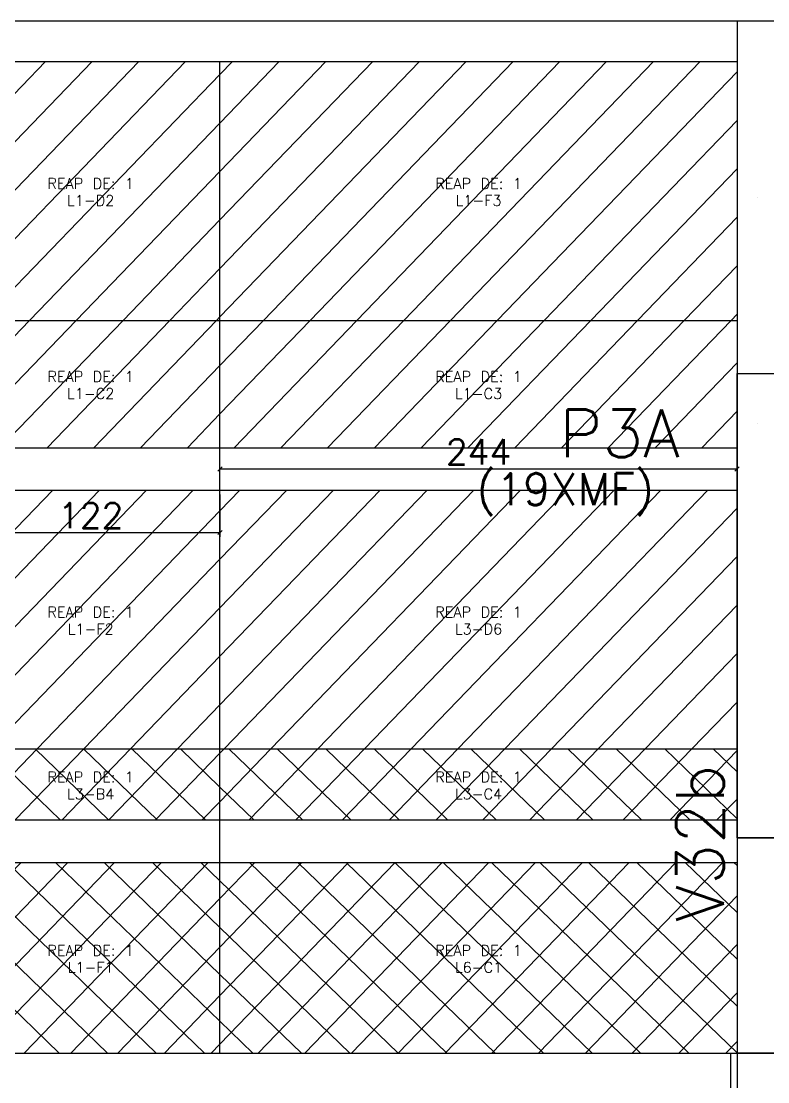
# Model space of a CAD drawing. Extents: x -40810 to 33675, y -2018 to 21213.
# Drawn here: x 15360.4 to 15712.7, y 15351.3 to 15851.3 of the extents above; entities that cross this region are included whole.
import ezdxf
from ezdxf.enums import TextEntityAlignment as Align

# ---------------------------------------------------------------- set-up
doc = ezdxf.new("R2010")
doc.units = 0
doc.layers.get('0').update_dxf_attribs({"color": 1, "lineweight": 9})
for name, color, linetype in [('1', 5, 'Continuous'), ('12', 3, 'Continuous'), ('242', 3, 'Continuous'), ('3', 2, 'Continuous'), ('30', 15, 'Continuous'), ('4', 2, 'Continuous'), ('8', 5, 'Continuous'), ('9', 3, 'Continuous'), ('NOMENCLATURA', 7, 'Continuous'), ('P-NOTAS', 7, 'Continuous'), ('Painéis', 255, 'Continuous')]:
    doc.layers.add(name, color=color, linetype=linetype)
doc.layers.add('REAPROVEITAMENTO', color=251, linetype='Continuous', lineweight=9)
doc.styles.add('Romans', font='romans.shx', dxfattribs={"height": 12})
doc.styles.get("Standard").update_dxf_attribs({"font": 'romans.shx', "width": 0.8})
doc.styles.add('standart', font='txt.shx')
doc.dimstyles.new('cotas', dxfattribs={"dimtxt": 9, "dimasz": 2, "dimexe": 2, "dimexo": 2, "dimgap": 2, "dimtad": 1, "dimdec": 1, "dimzin": 12, "dimdsep": 46, "dimtxsty": 'Romans', "dimblk": 'OBLIQUE', "dimcen": 9, "dimclrd": 4, "dimclre": 4, "dimclrt": 240, "dimaunit": 1, "dimadec": 8, "dimazin": 3, "dimtfac": 1, "dimtdec": 1, "dimtix": 1, "dimtmove": 0, "dimatfit": 2, "dimldrblk": 'OBLIQUE', "dimfxl": 1, "dimtolj": 1, "dimtzin": 0, "dimlwd": -1, "dimlwe": -1, "dimarcsym": 0})
pattern_1 = [(46, (-222.171, -201.545), (-11.419519, 11.027702), [])]
pattern_2 = [(46, (-222.171, -201.545), (-11.419519, 11.027702), []), (136, (-222.171, -201.545), (-11.027702, -11.419519), [])]

# ---------------------------------------------------------------- blocks, each defined once
blk = doc.blocks.new('_Oblique')
at = {"color": 0, "linetype": 'ByBlock', "lineweight": -2}
blk.add_line((-0.5, -0.5), (0.5, 0.5), dxfattribs=at)
blk = doc.blocks.new('*D3879')
at = {"layer": 'Defpoints', "color": 0, "linetype": 'Continuous', "ltscale": 30, "transparency": 16777216}
for p in [(15332.19, 15630.21), (15454.19, 15630.21), (15454.19, 15610.21)]:
    blk.add_point(p, dxfattribs=at)
at = {"layer": 'P-NOTAS', "color": 4, "linetype": 'Continuous', "ltscale": 30, "transparency": 16777216}
for p, q in [((15332.19, 15628.21), (15332.19, 15608.21)), ((15454.19, 15628.21), (15454.19, 15608.21)), ((15332.19, 15610.21), (15454.19, 15610.21))]:
    blk.add_line(p, q, dxfattribs=at)
at = {"layer": 'P-NOTAS', "color": 4, "linetype": 'Continuous', "ltscale": 30, "transparency": 16777216, "xscale": 2, "yscale": 2, "zscale": 2, "rotation": 180}
blk.add_blockref('_Oblique', (15332.19, 15610.21), dxfattribs=at)
at = {"layer": 'P-NOTAS', "color": 4, "linetype": 'Continuous', "ltscale": 30, "transparency": 16777216, "xscale": 2, "yscale": 2, "zscale": 2}
blk.add_blockref('_Oblique', (15454.19, 15610.21), dxfattribs=at)
at = {"layer": 'P-NOTAS', "color": 240, "linetype": 'Continuous', "ltscale": 30, "transparency": 16777216, "insert": (15393.19, 15618.21), "char_height": 12, "attachment_point": 5, "style": 'Romans'}
blk.add_mtext('\\A1;122', dxfattribs=at)
blk = doc.blocks.new('*D3880')
at = {"layer": 'Defpoints', "color": 0, "linetype": 'Continuous', "ltscale": 30, "transparency": 16777216}
for p in [(15698.19, 15640.21), (15454.19, 15630.21), (15698.19, 15630.21)]:
    blk.add_point(p, dxfattribs=at)
at = {"layer": 'P-NOTAS', "color": 4, "linetype": 'Continuous', "ltscale": 30, "transparency": 16777216}
for p, q in [((15454.19, 15632.21), (15454.19, 15642.21)), ((15454.19, 15640.21), (15698.19, 15640.21)), ((15698.19, 15632.21), (15698.19, 15642.21))]:
    blk.add_line(p, q, dxfattribs=at)
at = {"layer": 'P-NOTAS', "color": 4, "linetype": 'Continuous', "ltscale": 30, "transparency": 16777216, "xscale": 2, "yscale": 2, "zscale": 2, "rotation": 180}
blk.add_blockref('_Oblique', (15454.19, 15640.21), dxfattribs=at)
at = {"layer": 'P-NOTAS', "color": 4, "linetype": 'Continuous', "ltscale": 30, "transparency": 16777216, "xscale": 2, "yscale": 2, "zscale": 2}
blk.add_blockref('_Oblique', (15698.19, 15640.21), dxfattribs=at)
at = {"layer": 'P-NOTAS', "color": 240, "linetype": 'Continuous', "ltscale": 30, "transparency": 16777216, "insert": (15576.19, 15648.21), "char_height": 12, "attachment_point": 5, "style": 'Romans'}
blk.add_mtext('\\A1;244', dxfattribs=at)
blk = doc.blocks.new('*D6417')
at = {"layer": 'Defpoints', "color": 0, "ltscale": 30, "transparency": 16777216}
for p in [(15332.19, 15630.21), (15454.19, 15630.21), (15454.19, 15610.21)]:
    blk.add_point(p, dxfattribs=at)
at = {"layer": 'P-NOTAS', "color": 4, "ltscale": 30, "transparency": 16777216}
for p, q in [((15332.19, 15628.21), (15332.19, 15608.21)), ((15454.19, 15628.21), (15454.19, 15608.21)), ((15332.19, 15610.21), (15454.19, 15610.21))]:
    blk.add_line(p, q, dxfattribs=at)
at = {"layer": 'P-NOTAS', "color": 4, "ltscale": 30, "transparency": 16777216, "xscale": 2, "yscale": 2, "zscale": 2, "rotation": 180}
blk.add_blockref('_Oblique', (15332.19, 15610.21), dxfattribs=at)
at = {"layer": 'P-NOTAS', "color": 4, "ltscale": 30, "transparency": 16777216, "xscale": 2, "yscale": 2, "zscale": 2}
blk.add_blockref('_Oblique', (15454.19, 15610.21), dxfattribs=at)
at = {"layer": 'P-NOTAS', "color": 240, "ltscale": 30, "transparency": 16777216, "insert": (15393.19, 15618.21), "char_height": 12, "attachment_point": 5, "style": 'Romans'}
blk.add_mtext('\\A1;122', dxfattribs=at)
blk = doc.blocks.new('*D6418')
at = {"layer": 'Defpoints', "color": 0, "ltscale": 30, "transparency": 16777216}
for p in [(15698.19, 15640.21), (15454.19, 15630.21), (15698.19, 15630.21)]:
    blk.add_point(p, dxfattribs=at)
at = {"layer": 'P-NOTAS', "color": 4, "ltscale": 30, "transparency": 16777216}
for p, q in [((15454.19, 15632.21), (15454.19, 15642.21)), ((15454.19, 15640.21), (15698.19, 15640.21)), ((15698.19, 15632.21), (15698.19, 15642.21))]:
    blk.add_line(p, q, dxfattribs=at)
at = {"layer": 'P-NOTAS', "color": 4, "ltscale": 30, "transparency": 16777216, "xscale": 2, "yscale": 2, "zscale": 2, "rotation": 180}
blk.add_blockref('_Oblique', (15454.19, 15640.21), dxfattribs=at)
at = {"layer": 'P-NOTAS', "color": 4, "ltscale": 30, "transparency": 16777216, "xscale": 2, "yscale": 2, "zscale": 2}
blk.add_blockref('_Oblique', (15698.19, 15640.21), dxfattribs=at)
at = {"layer": 'P-NOTAS', "color": 240, "ltscale": 30, "transparency": 16777216, "insert": (15576.19, 15648.21), "char_height": 12, "attachment_point": 5, "style": 'Romans'}
blk.add_mtext('\\A1;244', dxfattribs=at)

msp = doc.modelspace()

# ---------------------------------------------------------------- hatches: boundary and pattern name
at = {"layer": 'REAPROVEITAMENTO', "linetype": 'Continuous', "ltscale": 30, "true_color": 0xf8d731, "transparency": 33554687}
h = msp.add_hatch(dxfattribs=at)
h.set_pattern_fill('ANSI31', color=40, scale=5, angle=1)
h.set_pattern_definition(pattern_1)
h.paths.add_polyline_path([(15454.186, 15832.21), (15332.186, 15832.21), (15332.186, 15710.21), (15454.186, 15710.21)])
at = {"layer": 'REAPROVEITAMENTO', "ltscale": 30, "transparency": 33554687}
h = msp.add_hatch(dxfattribs=at)
h.set_pattern_fill('ANSI31', color=0, scale=5, angle=1)
h.set_pattern_definition(pattern_1)
h.paths.add_polyline_path([(15454.186, 15832.21), (15332.186, 15832.21), (15332.186, 15710.21), (15454.186, 15710.21)])
h = msp.add_hatch(dxfattribs=at)
h.set_pattern_fill('ANSI31', color=0, scale=5, angle=1)
h.set_pattern_definition(pattern_1)
h.paths.add_polyline_path([(15454.186, 15832.21), (15332.186, 15832.21), (15332.186, 15710.21), (15454.186, 15710.21)])
at = {"layer": 'REAPROVEITAMENTO', "linetype": 'Continuous', "ltscale": 30, "true_color": 0xf8d731, "transparency": 33554687}
h = msp.add_hatch(dxfattribs=at)
h.set_pattern_fill('ANSI31', color=40, scale=5, angle=1)
h.set_pattern_definition(pattern_1)
h.paths.add_polyline_path([(15698.157, 15832.21), (15454.186, 15832.21), (15454.186, 15710.21), (15698.157, 15710.21)])
at = {"layer": 'REAPROVEITAMENTO', "ltscale": 30, "transparency": 33554687}
h = msp.add_hatch(dxfattribs=at)
h.set_pattern_fill('ANSI31', color=0, scale=5, angle=1)
h.set_pattern_definition(pattern_1)
h.paths.add_polyline_path([(15698.157, 15832.21), (15454.186, 15832.21), (15454.186, 15710.21), (15698.157, 15710.21)])
h.paths.add_polyline_path([(15564.103, 15762.964), (15588.269, 15762.964), (15588.269, 15770.464), (15564.103, 15770.464)], flags=24)
h.paths.add_polyline_path([(15553.269, 15770.964), (15599.103, 15770.964), (15599.103, 15778.464), (15553.269, 15778.464)], flags=24)
h = msp.add_hatch(dxfattribs=at)
h.set_pattern_fill('ANSI31', color=0, scale=5, angle=1)
h.set_pattern_definition(pattern_1)
h.paths.add_polyline_path([(15698.157, 15832.21), (15454.186, 15832.21), (15454.186, 15710.21), (15698.157, 15710.21)])
h.paths.add_polyline_path([(15564.103, 15762.964), (15588.269, 15762.964), (15588.269, 15770.464), (15564.103, 15770.464)], flags=24)
h.paths.add_polyline_path([(15553.269, 15770.964), (15599.103, 15770.964), (15599.103, 15778.464), (15553.269, 15778.464)], flags=24)
h.paths.add_polyline_path([(15564.103, 15762.964), (15588.269, 15762.964), (15588.269, 15770.464), (15564.103, 15770.464)], flags=24)
h.paths.add_polyline_path([(15553.269, 15770.964), (15599.103, 15770.964), (15599.103, 15778.464), (15553.269, 15778.464)], flags=24)
at = {"layer": 'REAPROVEITAMENTO', "linetype": 'Continuous', "ltscale": 30, "true_color": 0xf8d731, "transparency": 33554687}
h = msp.add_hatch(dxfattribs=at)
h.set_pattern_fill('ANSI31', color=40, scale=5, angle=1)
h.set_pattern_definition(pattern_1)
h.paths.add_polyline_path([(15454.186, 15710.21), (15332.186, 15710.21), (15332.186, 15650.21), (15454.186, 15650.21)])
h.paths.add_polyline_path([(15304.012, 15646.138), (15338.512, 15646.138), (15338.512, 15677.638), (15304.012, 15677.638)], flags=9)
at = {"layer": 'REAPROVEITAMENTO', "ltscale": 30, "transparency": 33554687}
h = msp.add_hatch(dxfattribs=at)
h.set_pattern_fill('ANSI31', color=0, scale=5, angle=1)
h.set_pattern_definition(pattern_1)
h.paths.add_polyline_path([(15454.186, 15710.21), (15332.186, 15710.21), (15332.186, 15650.21), (15454.186, 15650.21)])
h.paths.add_polyline_path([(15381.103, 15671.964), (15405.269, 15671.964), (15405.269, 15679.464), (15381.103, 15679.464)], flags=24)
h.paths.add_polyline_path([(15370.269, 15679.964), (15416.103, 15679.964), (15416.103, 15687.464), (15370.269, 15687.464)], flags=24)
h.paths.add_polyline_path([(15304.012, 15646.138), (15338.512, 15646.138), (15338.512, 15677.638), (15304.012, 15677.638)], flags=9)
h = msp.add_hatch(dxfattribs=at)
h.set_pattern_fill('ANSI31', color=0, scale=5, angle=1)
h.set_pattern_definition(pattern_1)
h.paths.add_polyline_path([(15454.186, 15710.21), (15332.186, 15710.21), (15332.186, 15650.21), (15454.186, 15650.21)])
h.paths.add_polyline_path([(15381.103, 15671.964), (15405.269, 15671.964), (15405.269, 15679.464), (15381.103, 15679.464)], flags=24)
h.paths.add_polyline_path([(15370.269, 15679.964), (15416.103, 15679.964), (15416.103, 15687.464), (15370.269, 15687.464)], flags=24)
h.paths.add_polyline_path([(15381.103, 15671.964), (15405.269, 15671.964), (15405.269, 15679.464), (15381.103, 15679.464)], flags=24)
h.paths.add_polyline_path([(15370.269, 15679.964), (15416.103, 15679.964), (15416.103, 15687.464), (15370.269, 15687.464)], flags=24)
h.paths.add_polyline_path([(15304.012, 15646.138), (15338.512, 15646.138), (15338.512, 15677.638), (15304.012, 15677.638)], flags=9)
at = {"layer": 'REAPROVEITAMENTO', "linetype": 'Continuous', "ltscale": 30, "true_color": 0xf8d731, "transparency": 33554687}
h = msp.add_hatch(dxfattribs=at)
h.set_pattern_fill('ANSI31', color=40, scale=5, angle=1)
h.set_pattern_definition(pattern_1)
h.paths.add_polyline_path([(15698.157, 15685.26), (15698.157, 15710.21), (15454.186, 15710.21), (15454.186, 15650.21), (15698.157, 15650.21)])
at = {"layer": 'REAPROVEITAMENTO', "ltscale": 30, "transparency": 33554687}
h = msp.add_hatch(dxfattribs=at)
h.set_pattern_fill('ANSI31', color=0, scale=5, angle=1)
h.set_pattern_definition(pattern_1)
h.paths.add_polyline_path([(15698.157, 15685.26), (15698.157, 15710.21), (15454.186, 15710.21), (15454.186, 15650.21), (15698.157, 15650.21)])
h = msp.add_hatch(dxfattribs=at)
h.set_pattern_fill('ANSI31', color=0, scale=5, angle=1)
h.set_pattern_definition(pattern_1)
h.paths.add_polyline_path([(15698.157, 15685.26), (15698.157, 15710.21), (15454.186, 15710.21), (15454.186, 15650.21), (15698.157, 15650.21)])
at = {"layer": 'REAPROVEITAMENTO', "linetype": 'Continuous', "ltscale": 30, "true_color": 0xf8d731, "transparency": 33554687}
h = msp.add_hatch(dxfattribs=at)
h.set_pattern_fill('ANSI31', color=40, scale=5, angle=1)
h.set_pattern_definition(pattern_1)
h.paths.add_polyline_path([(15698.157, 15630.21), (15454.186, 15630.21), (15454.186, 15508.21), (15698.157, 15508.21)])
h.paths.add_polyline_path([(15572.492, 15612.435), (15671.063, 15612.435), (15671.063, 15646.72), (15572.492, 15646.72)], flags=9)
at = {"layer": 'REAPROVEITAMENTO', "ltscale": 30, "transparency": 33554687}
h = msp.add_hatch(dxfattribs=at)
h.set_pattern_fill('ANSI31', color=0, scale=5, angle=1)
h.set_pattern_definition(pattern_1)
h.paths.add_polyline_path([(15698.157, 15630.21), (15454.186, 15630.21), (15454.186, 15508.21), (15698.157, 15508.21)])
h.paths.add_polyline_path([(15563.269, 15560.964), (15589.103, 15560.964), (15589.103, 15568.464), (15563.269, 15568.464)], flags=24)
h.paths.add_polyline_path([(15553.269, 15568.964), (15599.103, 15568.964), (15599.103, 15576.464), (15553.269, 15576.464)], flags=24)
h.paths.add_polyline_path([(15572.492, 15612.435), (15671.063, 15612.435), (15671.063, 15646.72), (15572.492, 15646.72)], flags=9)
h = msp.add_hatch(dxfattribs=at)
h.set_pattern_fill('ANSI31', color=0, scale=5, angle=1)
h.set_pattern_definition(pattern_1)
h.paths.add_polyline_path([(15698.157, 15630.21), (15454.186, 15630.21), (15454.186, 15508.21), (15698.157, 15508.21)])
h.paths.add_polyline_path([(15563.269, 15560.964), (15589.103, 15560.964), (15589.103, 15568.464), (15563.269, 15568.464)], flags=24)
h.paths.add_polyline_path([(15553.269, 15568.964), (15599.103, 15568.964), (15599.103, 15576.464), (15553.269, 15576.464)], flags=24)
h.paths.add_polyline_path([(15563.269, 15560.964), (15589.103, 15560.964), (15589.103, 15568.464), (15563.269, 15568.464)], flags=24)
h.paths.add_polyline_path([(15553.269, 15568.964), (15599.103, 15568.964), (15599.103, 15576.464), (15553.269, 15576.464)], flags=24)
h.paths.add_polyline_path([(15572.492, 15612.435), (15671.063, 15612.435), (15671.063, 15646.72), (15572.492, 15646.72)], flags=9)
at = {"layer": 'REAPROVEITAMENTO', "linetype": 'Continuous', "ltscale": 30, "true_color": 0xf8d731, "transparency": 33554687}
h = msp.add_hatch(dxfattribs=at)
h.set_pattern_fill('ANSI31', color=40, scale=5, angle=1)
h.set_pattern_definition(pattern_1)
h.paths.add_polyline_path([(15454.186, 15630.21), (15332.186, 15630.21), (15332.186, 15508.21), (15454.186, 15508.21)])
at = {"layer": 'REAPROVEITAMENTO', "ltscale": 30, "transparency": 33554687}
h = msp.add_hatch(dxfattribs=at)
h.set_pattern_fill('ANSI31', color=0, scale=5, angle=1)
h.set_pattern_definition(pattern_1)
h.paths.add_polyline_path([(15454.186, 15630.21), (15332.186, 15630.21), (15332.186, 15508.21), (15454.186, 15508.21)])
h = msp.add_hatch(dxfattribs=at)
h.set_pattern_fill('ANSI31', color=0, scale=5, angle=1)
h.set_pattern_definition(pattern_1)
h.paths.add_polyline_path([(15454.186, 15630.21), (15332.186, 15630.21), (15332.186, 15508.21), (15454.186, 15508.21)])
at = {"layer": 'REAPROVEITAMENTO', "linetype": 'Continuous', "ltscale": 30, "true_color": 0xf8d731, "transparency": 33554687}
h = msp.add_hatch(dxfattribs=at)
h.set_pattern_fill('ANSI37', color=40, scale=5, angle=1)
h.set_pattern_definition(pattern_2)
h.paths.add_polyline_path([(15454.186, 15508.21), (15332.186, 15508.21), (15332.186, 15474.71), (15454.186, 15474.71)])
at = {"layer": 'REAPROVEITAMENTO', "ltscale": 30, "transparency": 33554687}
h = msp.add_hatch(dxfattribs=at)
h.set_pattern_fill('ANSI37', color=0, scale=5, angle=1)
h.set_pattern_definition(pattern_2)
h.paths.add_polyline_path([(15454.186, 15508.21), (15332.186, 15508.21), (15332.186, 15474.71), (15454.186, 15474.71)])
h.paths.add_polyline_path([(15380.269, 15483.214), (15406.103, 15483.214), (15406.103, 15490.714), (15380.269, 15490.714)], flags=24)
h.paths.add_polyline_path([(15370.269, 15491.214), (15416.103, 15491.214), (15416.103, 15498.714), (15370.269, 15498.714)], flags=24)
h = msp.add_hatch(dxfattribs=at)
h.set_pattern_fill('ANSI37', color=0, scale=5, angle=1)
h.set_pattern_definition(pattern_2)
h.paths.add_polyline_path([(15454.186, 15508.21), (15332.186, 15508.21), (15332.186, 15474.71), (15454.186, 15474.71)])
h.paths.add_polyline_path([(15380.269, 15483.214), (15406.103, 15483.214), (15406.103, 15490.714), (15380.269, 15490.714)], flags=24)
h.paths.add_polyline_path([(15370.269, 15491.214), (15416.103, 15491.214), (15416.103, 15498.714), (15370.269, 15498.714)], flags=24)
h.paths.add_polyline_path([(15380.269, 15483.214), (15406.103, 15483.214), (15406.103, 15490.714), (15380.269, 15490.714)], flags=24)
h.paths.add_polyline_path([(15370.269, 15491.214), (15416.103, 15491.214), (15416.103, 15498.714), (15370.269, 15498.714)], flags=24)
at = {"layer": 'REAPROVEITAMENTO', "linetype": 'Continuous', "ltscale": 30, "true_color": 0xf8d731, "transparency": 33554687}
h = msp.add_hatch(dxfattribs=at)
h.set_pattern_fill('ANSI37', color=40, scale=5, angle=1)
h.set_pattern_definition(pattern_2)
h.paths.add_polyline_path([(15698.157, 15508.21), (15454.186, 15508.21), (15454.186, 15474.71), (15698.157, 15474.71)])
at = {"layer": 'REAPROVEITAMENTO', "ltscale": 30, "transparency": 33554687}
h = msp.add_hatch(dxfattribs=at)
h.set_pattern_fill('ANSI37', color=0, scale=5, angle=1)
h.set_pattern_definition(pattern_2)
h.paths.add_polyline_path([(15698.157, 15508.21), (15454.186, 15508.21), (15454.186, 15474.71), (15698.157, 15474.71)])
h = msp.add_hatch(dxfattribs=at)
h.set_pattern_fill('ANSI37', color=0, scale=5, angle=1)
h.set_pattern_definition(pattern_2)
h.paths.add_polyline_path([(15698.157, 15508.21), (15454.186, 15508.21), (15454.186, 15474.71), (15698.157, 15474.71)])
at = {"layer": 'REAPROVEITAMENTO', "linetype": 'Continuous', "ltscale": 30, "true_color": 0xf8d731, "transparency": 33554687}
h = msp.add_hatch(dxfattribs=at)
h.set_pattern_fill('ANSI37', color=40, scale=5, angle=1)
h.set_pattern_definition(pattern_2)
h.paths.add_polyline_path([(15454.186, 15454.71), (15332.186, 15454.71), (15332.186, 15364.796), (15454.186, 15364.796)])
at = {"layer": 'REAPROVEITAMENTO', "ltscale": 30, "transparency": 33554687}
h = msp.add_hatch(dxfattribs=at)
h.set_pattern_fill('ANSI37', color=0, scale=5, angle=1)
h.set_pattern_definition(pattern_2)
h.paths.add_polyline_path([(15454.186, 15454.71), (15332.186, 15454.71), (15332.186, 15364.796), (15454.186, 15364.796)])
h.paths.add_polyline_path([(15381.936, 15401.482), (15404.436, 15401.482), (15404.436, 15408.982), (15381.936, 15408.982)], flags=24)
h.paths.add_polyline_path([(15370.269, 15409.482), (15416.103, 15409.482), (15416.103, 15416.982), (15370.269, 15416.982)], flags=24)
h = msp.add_hatch(dxfattribs=at)
h.set_pattern_fill('ANSI37', color=0, scale=5, angle=1)
h.set_pattern_definition(pattern_2)
h.paths.add_polyline_path([(15454.186, 15454.71), (15332.186, 15454.71), (15332.186, 15364.796), (15454.186, 15364.796)])
h.paths.add_polyline_path([(15381.936, 15401.482), (15404.436, 15401.482), (15404.436, 15408.982), (15381.936, 15408.982)], flags=24)
h.paths.add_polyline_path([(15370.269, 15409.482), (15416.103, 15409.482), (15416.103, 15416.982), (15370.269, 15416.982)], flags=24)
h.paths.add_polyline_path([(15381.936, 15401.482), (15404.436, 15401.482), (15404.436, 15408.982), (15381.936, 15408.982)], flags=24)
h.paths.add_polyline_path([(15370.269, 15409.482), (15416.103, 15409.482), (15416.103, 15416.982), (15370.269, 15416.982)], flags=24)
at = {"layer": 'REAPROVEITAMENTO', "linetype": 'Continuous', "ltscale": 30, "true_color": 0xf8d731, "transparency": 33554687}
h = msp.add_hatch(dxfattribs=at)
h.set_pattern_fill('ANSI37', color=40, scale=5, angle=1)
h.set_pattern_definition(pattern_2)
h.paths.add_polyline_path([(15698.157, 15454.71), (15454.186, 15454.71), (15454.186, 15364.796), (15695.157, 15364.796), (15698.157, 15364.796)])
at = {"layer": 'REAPROVEITAMENTO', "ltscale": 30, "transparency": 33554687}
h = msp.add_hatch(dxfattribs=at)
h.set_pattern_fill('ANSI37', color=0, scale=5, angle=1)
h.set_pattern_definition(pattern_2)
h.paths.add_polyline_path([(15698.157, 15454.71), (15454.186, 15454.71), (15454.186, 15364.796), (15695.157, 15364.796), (15698.157, 15364.796)])
h = msp.add_hatch(dxfattribs=at)
h.set_pattern_fill('ANSI37', color=0, scale=5, angle=1)
h.set_pattern_definition(pattern_2)
h.paths.add_polyline_path([(15698.157, 15454.71), (15454.186, 15454.71), (15454.186, 15364.796), (15695.157, 15364.796), (15698.157, 15364.796)])

# ---------------------------------------------------------------- linework, layer by layer
at = {"layer": '1'}
for p, q in [((15698.157, 15466.26), (15698.157, 15364.796)), ((15099.157, 15364.796), (15695.157, 15364.796))]:
    msp.add_line(p, q, dxfattribs=at)
for points in [[(15717.157, 15851.26), (15121.157, 15851.26)], [(15121.157, 15832.26), (15698.157, 15832.26)]]:
    msp.add_lwpolyline(points, dxfattribs=at)
at = {"layer": '242'}
for p, q in [((15707.657, 15768.26), (15707.657, 15768.26)), ((15707.657, 15661.76), (15707.657, 15661.76))]:
    msp.add_line(p, q, dxfattribs=at)
at = {"layer": '3'}
for points in [[(15698.157, 15685.26), (15717.157, 15685.26), (15717.157, 15851.26), (15698.157, 15851.26), (15698.157, 15685.26)], [(15698.157, 15244.796), (15717.157, 15244.796), (15717.157, 15364.796), (15698.157, 15364.796), (15698.157, 15244.796)]]:
    msp.add_lwpolyline(points, dxfattribs=at)
at = {"layer": '30'}
msp.add_lwpolyline([(15698.157, 15466.26), (15698.157, 15685.26), (15717.157, 15685.26), (15717.157, 15466.26), (15698.157, 15466.26), (15698.157, 15466.26)], dxfattribs=at)
at = {"layer": '4'}
for p, q in [((15698.157, 15685.26), (15698.157, 15466.26)), ((15698.157, 15466.26), (15717.157, 15466.26)), ((15695.157, 15244.796), (15695.157, 15364.796)), ((15695.157, 15364.796), (15717.157, 15364.796)), ((15698.157, 15364.796), (15698.157, 15244.796))]:
    msp.add_line(p, q, dxfattribs=at)
at = {"layer": 'Painéis', "linetype": 'Continuous', "ltscale": 30}
for points in [[(15088.186, 15832.21), (15698.186, 15832.21)], [(15454.186, 15364.75), (15454.186, 15832.214)], [(15088.186, 15710.21), (15698.186, 15710.21)], [(15088.186, 15650.21), (15698.186, 15650.21)], [(15088.186, 15630.21), (15698.186, 15630.21)], [(15088.186, 15508.21), (15698.186, 15508.21)], [(15099.186, 15474.71), (15698.186, 15474.71)], [(15099.186, 15454.71), (15698.186, 15454.71)]]:
    msp.add_lwpolyline(points, dxfattribs=at)
at = {"layer": 'Painéis', "ltscale": 30}
for points in [[(15088.186, 15832.21), (15698.186, 15832.21)], [(15088.186, 15832.21), (15698.186, 15832.21)], [(15454.186, 15364.75), (15454.186, 15832.214)], [(15454.186, 15364.75), (15454.186, 15832.214)], [(15088.186, 15710.21), (15698.186, 15710.21)], [(15088.186, 15710.21), (15698.186, 15710.21)], [(15088.186, 15650.21), (15698.186, 15650.21)], [(15088.186, 15650.21), (15698.186, 15650.21)], [(15088.186, 15630.21), (15698.186, 15630.21)], [(15088.186, 15630.21), (15698.186, 15630.21)], [(15088.186, 15508.21), (15698.186, 15508.21)], [(15088.186, 15508.21), (15698.186, 15508.21)], [(15099.186, 15474.71), (15698.186, 15474.71)], [(15099.186, 15474.71), (15698.186, 15474.71)], [(15099.186, 15454.71), (15698.186, 15454.71)], [(15099.186, 15454.71), (15698.186, 15454.71)]]:
    msp.add_lwpolyline(points, dxfattribs=at)

# ---------------------------------------------------------------- texts
at = {"layer": '12'}
msp.add_text('(19XMF)', height=15, dxfattribs=at).set_placement((15575.349, 15623.149))
at = {"layer": '8'}
msp.add_text('V32b', height=22.5, rotation=90, dxfattribs=at).set_placement((15691.886, 15426.695))
at = {"layer": '9'}
msp.add_text('P3A', height=22.5, dxfattribs=at).set_placement((15614.313, 15645.713))
at = {"layer": 'NOMENCLATURA', "linetype": 'Continuous', "ltscale": 30, "style": 'standart'}
for s, p in [('REAP DE: 1', (15393.186, 15774.714)), ('REAP DE: 1', (15576.186, 15774.714)), ('L1-D2', (15393.186, 15766.714)), ('L1-F3', (15576.186, 15766.714)), ('REAP DE: 1', (15393.186, 15683.714)), ('REAP DE: 1', (15576.186, 15683.714)), ('L1-C2', (15393.186, 15675.714)), ('L1-C3', (15576.186, 15675.714)), ('REAP DE: 1', (15393.186, 15572.714)), ('REAP DE: 1', (15576.186, 15572.714)), ('L1-F2', (15393.186, 15564.714)), ('L3-D6', (15576.186, 15564.714)), ('REAP DE: 1', (15393.186, 15494.964)), ('REAP DE: 1', (15576.186, 15494.964)), ('L3-B4', (15393.186, 15486.964)), ('L3-C4', (15576.186, 15486.964)), ('REAP DE: 1', (15393.186, 15413.232)), ('REAP DE: 1', (15576.186, 15413.232)), ('L1-F1', (15393.186, 15405.232)), ('L6-C1', (15576.186, 15405.232))]:
    msp.add_text(s, height=5, dxfattribs=at).set_placement(p, align=Align.MIDDLE_CENTER)
at = {"layer": 'NOMENCLATURA', "ltscale": 30, "style": 'standart'}
for s, p in [('REAP DE: 1', (15393.186, 15774.714)), ('REAP DE: 1', (15576.186, 15774.714)), ('L1-D2', (15393.186, 15766.714)), ('L1-F3', (15576.186, 15766.714)), ('REAP DE: 1', (15393.186, 15683.714)), ('REAP DE: 1', (15576.186, 15683.714)), ('L1-C2', (15393.186, 15675.714)), ('L1-C3', (15576.186, 15675.714)), ('REAP DE: 1', (15393.186, 15572.714)), ('REAP DE: 1', (15576.186, 15572.714)), ('L1-F2', (15393.186, 15564.714)), ('L3-D6', (15576.186, 15564.714)), ('REAP DE: 1', (15393.186, 15494.964)), ('REAP DE: 1', (15576.186, 15494.964)), ('L3-B4', (15393.186, 15486.964)), ('L3-C4', (15576.186, 15486.964)), ('REAP DE: 1', (15393.186, 15413.232)), ('REAP DE: 1', (15576.186, 15413.232)), ('L1-F1', (15393.186, 15405.232)), ('L6-C1', (15576.186, 15405.232))]:
    msp.add_text(s, height=5, dxfattribs=at).set_placement(p, align=Align.MIDDLE_CENTER)

# ---------------------------------------------------------------- dimensions: what is measured, and where the dimension line sits
at = {"layer": 'P-NOTAS', "linetype": 'Continuous', "ltscale": 30}
for base, p1, p2, picture, middle in [((15698.186, 15640.21), (15454.186, 15630.21), (15698.186, 15630.21), '*D3880', (15576.186, 15648.21)), ((15454.186, 15610.21), (15332.186, 15630.21), (15454.186, 15630.21), '*D3879', (15393.186, 15618.21))]:
    dim = msp.add_linear_dim(base=base, p1=p1, p2=p2, dimstyle='cotas', dxfattribs=at)
    dim.commit()
    dim.dimension.update_dxf_attribs({"geometry": picture, "text_midpoint": middle})
at = {"layer": 'P-NOTAS', "ltscale": 30}
for base, p1, p2, picture, middle in [((15698.186, 15640.21), (15454.186, 15630.21), (15698.186, 15630.21), '*D6418', (15576.186, 15648.21)), ((15454.186, 15610.21), (15332.186, 15630.21), (15454.186, 15630.21), '*D6417', (15393.186, 15618.21))]:
    dim = msp.add_linear_dim(base=base, p1=p1, p2=p2, dimstyle='cotas', dxfattribs=at)
    dim.commit()
    dim.dimension.update_dxf_attribs({"geometry": picture, "text_midpoint": middle})

doc.saveas('drawing.dxf')
